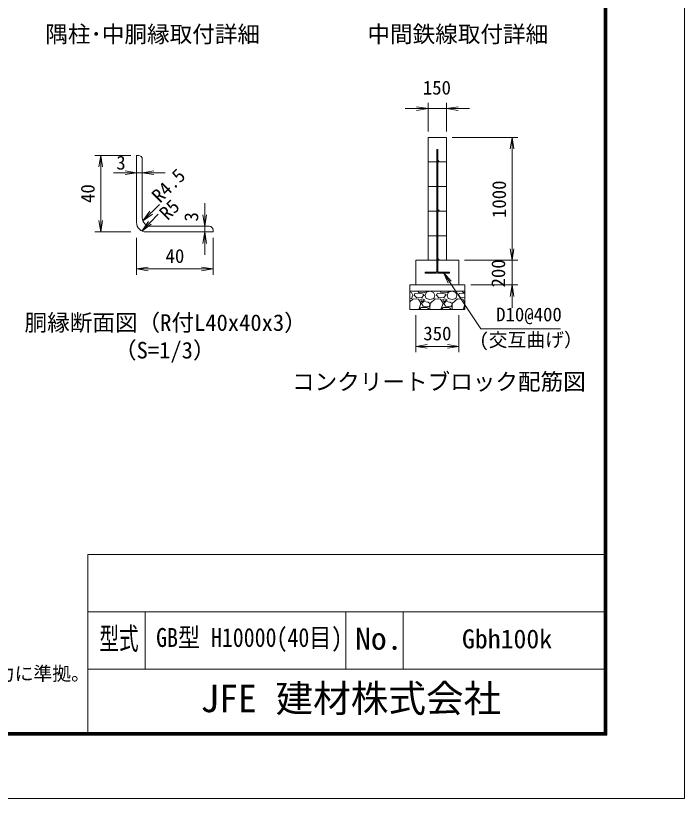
# Model space of a CAD drawing. Units: millimetres, scale not verified, with parts at other scales. Extents: x -14700 to 14700, y -10395 to 10395.
# Drawn here: x 6538 to 14700, y -10395 to -847 of the extents above; entities that cross this region are included whole.
import ezdxf
from ezdxf.enums import TextEntityAlignment as Align

# ---------------------------------------------------------------- set-up
doc = ezdxf.new("R2010")
doc.units = ezdxf.units.MM
doc.header["$LTSCALE"] = 70
for name, color, linetype, lineweight in [('0-0_D-STR-TXT', 7, 'Continuous', 9), ('0-1_D-STR1', 1, 'Continuous', 18), ('0-3_D-STR3', 3, 'Continuous', 13), ('0-5_D-DCR-HCH', 7, 'Continuous', 9), ('0-6_D-STR4', 7, 'Continuous', 9), ('0-7_D-BGD', 7, 'Continuous', 9), ('0-8_D-STR-DIM', 7, 'Continuous', 9), ('0-9_0', 7, 'Continuous', 9), ('0-B_D-TTL', 7, 'Continuous', 9)]:
    doc.layers.add(name, color=color, linetype=linetype, lineweight=lineweight)
doc.layers.add('0-4_D-TTL-TXT', color=7, linetype='Continuous')
doc.styles.add('ＭＳ ゴシック', font='')
doc.styles.get('ＭＳ ゴシック').set_extended_font_data('MS Gothic')

# ---------------------------------------------------------------- blocks, each defined once
blk = doc.blocks.new('_Open')
at = {"layer": '0-9_0'}
blk.add_line((-70, 11.67), (0, 0), dxfattribs=at)
blk.add_lwpolyline([(-70, -11.67), (0, 0), (-70, 0)], dxfattribs=at)

msp = doc.modelspace()

# ---------------------------------------------------------------- linework, layer by layer
at = {"layer": '0-0_D-STR-TXT'}
msp.add_lwpolyline([(13190.04, -4666.53), (12217.64, -4666.53), (11759.49, -3983.84)], dxfattribs=at)
at = {"layer": '0-1_D-STR1'}
for p, q in [((8037.48, -2552.86), (8014.14, -2552.86)), ((8014.14, -3369.53), (8014.14, -2552.86)), ((8084.14, -2599.53), (8084.14, -3311.2)), ((8189.14, -3416.2), (8900.81, -3416.2)), ((8130.81, -3486.2), (8947.47, -3486.2)), ((8947.47, -3486.2), (8947.47, -3462.86))]:
    msp.add_line(p, q, dxfattribs=at)
for centre, radius, start, end in [((8037.48, -2599.53), 46.67, 0, 90), ((8189.14, -3311.2), 105, 180.00046, 270), ((8130.81, -3369.53), 116.67, 180.00043, 270), ((8900.81, -3462.86), 46.67, 0, 90)]:
    msp.add_arc(centre, radius, start, end, dxfattribs=at)
at = {"layer": '0-3_D-STR3'}
for p, q in [((11677.45, -2481.98), (11677.45, -3966.98)), ((11692.45, -2481.98), (11677.45, -2481.98)), ((11692.45, -2481.98), (11692.45, -3966.98)), ((11534.95, -3974.48), (11669.95, -3974.48)), ((11534.95, -3989.48), (11534.95, -3974.48)), ((11534.95, -3989.48), (11669.95, -3989.48)), ((11699.95, -3974.48), (11834.95, -3974.48)), ((11699.95, -3989.48), (11834.95, -3989.48)), ((11834.95, -3974.48), (11834.95, -3989.48))]:
    msp.add_line(p, q, dxfattribs=at)
for centre in [(11699.96, -2624.48), (11699.96, -3224.48), (11699.95, -3824.48)]:
    msp.add_circle(centre, 7.5, dxfattribs=at)
for centre, radius, start, end in [((11669.95, -3966.98), 7.5, 270, 0), ((11669.95, -3966.98), 22.5, 270, 0), ((11699.95, -3966.98), 22.5, 228.18969, 270), ((11699.95, -3966.98), 7.5, 180, 270)]:
    msp.add_arc(centre, radius, start, end, dxfattribs=at)
at = {"layer": '0-5_D-DCR-HCH'}
for p, q in [((11347.45, -4215.14), (11368.3, -4222.96)), ((11347.45, -4302.79), (11371, -4295.86)), ((11368.3, -4222.96), (11384.5, -4258.06)), ((11371, -4295.86), (11384.5, -4258.06)), ((11403.4, -4258.06), (11411.5, -4236.46)), ((11433.1, -4290.46), (11403.4, -4258.06)), ((11462.8, -4231.06), (11411.5, -4236.46)), ((11495.2, -4285.06), (11433.1, -4290.46)), ((11457.4, -4222.96), (11448.08, -4206.98)), ((11524.9, -4228.36), (11457.4, -4222.96)), ((11516.8, -4244.56), (11462.8, -4231.06)), ((11519.5, -4258.06), (11495.2, -4285.06)), ((11519.5, -4258.06), (11516.8, -4244.56)), ((11565.71, -4206.98), (11524.9, -4228.36)), ((11533, -4258.06), (11549.2, -4295.86)), ((11535.7, -4258.06), (11551.9, -4220.26)), ((11549.2, -4295.86), (11595.1, -4309.36)), ((11551.9, -4220.26), (11594.38, -4206.98)), ((11595.1, -4309.36), (11641, -4295.86)), ((11595.7, -4206.98), (11638.3, -4222.96)), ((11638.3, -4222.96), (11654.5, -4258.06)), ((11641, -4295.86), (11654.5, -4258.06)), ((11673.4, -4258.06), (11681.5, -4236.46)), ((11703.1, -4290.46), (11673.4, -4258.06)), ((11732.8, -4231.06), (11681.5, -4236.46)), ((11765.2, -4285.06), (11703.1, -4290.46)), ((11727.4, -4222.96), (11718.08, -4206.98)), ((11794.9, -4228.36), (11727.4, -4222.96)), ((11786.8, -4244.56), (11732.8, -4231.06)), ((11789.5, -4258.06), (11765.2, -4285.06)), ((11789.5, -4258.06), (11786.8, -4244.56)), ((11835.71, -4206.98), (11794.9, -4228.36)), ((11803, -4258.06), (11819.2, -4295.86)), ((11805.7, -4258.06), (11821.9, -4220.26)), ((11819.2, -4295.86), (11865.1, -4309.36)), ((11821.9, -4220.26), (11864.38, -4206.98)), ((11865.1, -4309.36), (11911, -4295.86)), ((11865.7, -4206.98), (11908.3, -4222.96)), ((11908.3, -4222.96), (11924.5, -4258.06)), ((11911, -4295.86), (11924.5, -4258.06)), ((11943.4, -4258.06), (11951.5, -4236.46)), ((11973.1, -4290.46), (11943.4, -4258.06)), ((12002.8, -4231.06), (11951.5, -4236.46)), ((12022.45, -4286.17), (11973.1, -4290.46)), ((11997.4, -4222.96), (11988.08, -4206.98)), ((12022.45, -4224.96), (11997.4, -4222.96)), ((12022.45, -4235.97), (12002.8, -4231.06)), ((11389.9, -4301.26), (11347.45, -4340.02)), ((11454.7, -4306.66), (11389.9, -4301.26)), ((11484.4, -4355.26), (11454.7, -4306.66)), ((11462.8, -4422.76), (11484.4, -4355.26)), ((11500.6, -4301.26), (11481.7, -4309.36)), ((11481.7, -4309.36), (11492.5, -4336.36)), ((11492.5, -4336.36), (11533, -4312.06)), ((11519.5, -4333.66), (11492.5, -4360.66)), ((11492.5, -4360.66), (11514.1, -4393.06)), ((11533, -4312.06), (11500.6, -4301.26)), ((11573.5, -4341.76), (11519.5, -4333.66)), ((11595.1, -4360.66), (11573.5, -4341.76)), ((11581.6, -4401.16), (11595.1, -4376.86)), ((11597.8, -4357.96), (11595.1, -4414.66)), ((11595.1, -4376.86), (11595.1, -4360.66)), ((11659.9, -4301.26), (11597.8, -4357.96)), ((11724.7, -4306.66), (11659.9, -4301.26)), ((11754.4, -4355.26), (11724.7, -4306.66)), ((11732.8, -4422.76), (11754.4, -4355.26)), ((11770.6, -4301.26), (11751.7, -4309.36)), ((11751.7, -4309.36), (11762.5, -4336.36)), ((11762.5, -4336.36), (11803, -4312.06)), ((11789.5, -4333.66), (11762.5, -4360.66)), ((11762.5, -4360.66), (11784.1, -4393.06)), ((11803, -4312.06), (11770.6, -4301.26)), ((11843.5, -4341.76), (11789.5, -4333.66)), ((11865.1, -4360.66), (11843.5, -4341.76)), ((11851.6, -4401.16), (11865.1, -4376.86)), ((11867.8, -4357.96), (11865.1, -4414.66)), ((11865.1, -4376.86), (11865.1, -4360.66)), ((11929.9, -4301.26), (11867.8, -4357.96)), ((11994.7, -4306.66), (11929.9, -4301.26)), ((12022.45, -4352.07), (11994.7, -4306.66)), ((12002.8, -4422.76), (12022.45, -4361.36)), ((12022.45, -4309.04), (12021.7, -4309.36)), ((12021.7, -4309.36), (12022.45, -4311.23)), ((11450.87, -4431.98), (11462.8, -4422.76)), ((11464.22, -4431.98), (11487.1, -4406.56)), ((11487.1, -4406.56), (11557.3, -4406.56)), ((11514.1, -4393.06), (11581.6, -4401.16)), ((11557.3, -4406.56), (11592.4, -4430.86)), ((11592.4, -4430.86), (11592.08, -4431.98)), ((11595.1, -4414.66), (11602.4, -4431.98)), ((11720.87, -4431.98), (11732.8, -4422.76)), ((11734.22, -4431.98), (11757.1, -4406.56)), ((11784.1, -4393.06), (11851.6, -4401.16)), ((11862.4, -4430.86), (11862.08, -4431.98)), ((11865.1, -4414.66), (11872.4, -4431.98)), ((11990.87, -4431.98), (12002.8, -4422.76)), ((12004.22, -4431.98), (12022.45, -4411.73))]:
    msp.add_line(p, q, dxfattribs=at)
msp.add_lwpolyline([(11757.1, -4406.56), (11827.3, -4406.56), (11862.4, -4430.86)], dxfattribs=at)
at = {"layer": '0-6_D-STR4'}
for p, q in [((11947.45, -4131.98), (11947.45, -3831.98)), ((11347.45, -4131.98), (12022.45, -4131.98)), ((11347.45, -4131.98), (11347.45, -4431.98)), ((12022.45, -4131.98), (12022.45, -4431.98)), ((11347.45, -4206.98), (12022.45, -4206.98)), ((11347.45, -4431.98), (12022.45, -4431.98))]:
    msp.add_line(p, q, dxfattribs=at)
msp.add_lwpolyline([(11947.45, -3831.98), (11422.45, -3831.98), (11422.45, -4131.98)], dxfattribs=at)
at = {"layer": '0-7_D-BGD'}
for p, q in [((11572.45, -2331.98), (11572.45, -3831.98)), ((11797.45, -2331.98), (11572.45, -2331.98)), ((11797.45, -2331.98), (11797.45, -3831.98)), ((11797.45, -2631.98), (11572.45, -2631.98)), ((11797.45, -2931.98), (11572.45, -2931.98)), ((11797.45, -3231.98), (11572.45, -3231.98)), ((11797.45, -3531.98), (11572.45, -3531.98))]:
    msp.add_line(p, q, dxfattribs=at)
at = {"layer": '0-8_D-STR-DIM'}
for p, q in [((11432.45, -1981.98), (11292.45, -1981.98)), ((11572.45, -2261.98), (11572.45, -1911.98)), ((11572.45, -1981.98), (11797.45, -1981.98)), ((11797.45, -2261.98), (11797.45, -1911.98)), ((11937.45, -1981.98), (12077.45, -1981.98)), ((11867.45, -2331.98), (12666.99, -2331.98)), ((12596.99, -3691.98), (12596.99, -2471.98)), ((7944.14, -2552.86), (7505.91, -2552.86)), ((7575.91, -2692.86), (7575.91, -3346.2)), ((7874.14, -2762.76), (7734.14, -2762.76)), ((8014.14, -2762.76), (8084.14, -2762.76)), ((8224.14, -2762.76), (8364.14, -2762.76)), ((8292.95, -3149.15), (8092.62, -3347.63)), ((8845.97, -3276.2), (8845.97, -3136.2)), ((8278.57, -3270.93), (8080.89, -3472.87)), ((8845.97, -3416.2), (8845.97, -3486.2)), ((7944.14, -3486.2), (7505.91, -3486.2)), ((8861.92, -3486.2), (8915.97, -3486.2)), ((8014.14, -3556.2), (8014.14, -4007.31)), ((8845.97, -3626.2), (8845.97, -3766.2)), ((8947.47, -3556.2), (8947.47, -4007.31)), ((12596.99, -3691.98), (12596.99, -3551.98)), ((12017.45, -3831.98), (12666.99, -3831.98)), ((12017.45, -3831.98), (12666.99, -3831.98)), ((12596.99, -4131.98), (12596.99, -3831.98)), ((8154.14, -3937.31), (8807.47, -3937.31)), ((12092.45, -4131.98), (12666.99, -4131.98)), ((12596.99, -4271.98), (12596.99, -4411.98)), ((11422.45, -4501.98), (11422.45, -4951.98)), ((11947.45, -4501.98), (11947.45, -4951.98)), ((11562.45, -4881.98), (11807.45, -4881.98))]:
    msp.add_line(p, q, dxfattribs=at)
at = {"layer": '0-B_D-TTL'}
for p, q in [((7420, -7420), (7420, -9590)), ((7420, -7420), (13720, -7420)), ((7420, -8120), (13720, -8120)), ((8120, -8120), (8120, -8820)), ((10570, -8120), (10570, -8820)), ((11270, -8120), (11270, -8820)), ((7420, -8820), (13720, -8820))]:
    msp.add_line(p, q, dxfattribs=at)
at = {"layer": '0-B_D-TTL', "color": 2, "lineweight": 18}
msp.add_lwpolyline([(-14700, 10395), (14700, 10395), (14700, -10395), (-14700, -10395)], close=True, dxfattribs=at)
at = {"layer": '0-B_D-TTL'}
for points in [[(-13755, 9625), (13755, 9625), (13755, -9625), (-13755, -9625)], [(-13746.25, 9616.25), (13746.25, 9616.25), (13746.25, -9616.25), (-13746.25, -9616.25)], [(-13737.5, 9607.5), (13737.5, 9607.5), (13737.5, -9607.5), (-13737.5, -9607.5)], [(-13728.75, 9598.75), (13728.75, 9598.75), (13728.75, -9598.75), (-13728.75, -9598.75)], [(-13720, 9590), (13720, 9590), (13720, -9590), (-13720, -9590)]]:
    msp.add_lwpolyline(points, close=True, dxfattribs=at)

# ---------------------------------------------------------------- block references
at = {"layer": '0-0_D-STR-TXT', "xscale": 2, "yscale": 2, "rotation": 123.86564}
msp.add_blockref('_Open', (11758.38, -3982.18), dxfattribs=at)
at = {"layer": '0-8_D-STR-DIM', "xscale": 2, "yscale": 2}
for p in [(11572.45, -1981.98), (8014.14, -2762.76), (8947.47, -3937.31), (11947.45, -4881.98)]:
    msp.add_blockref('_Open', p, dxfattribs=at)
for p, rotation in [((11797.45, -1981.98), 180), ((12596.99, -2331.98), 90), ((7575.91, -2552.86), 90), ((8084.14, -2762.76), 180), ((8091.2, -3349.04), 224.73463), ((8845.97, -3416.2), 270), ((7575.91, -3486.2), 270), ((8079.49, -3474.3), 225.61009), ((8845.97, -3486.2), 90), ((12596.99, -3831.98), 270), ((12596.99, -3831.98), 270), ((8014.14, -3937.31), 180), ((12596.99, -4131.98), 90), ((11422.45, -4881.98), 180)]:
    msp.add_blockref('_Open', p, dxfattribs=dict(at, rotation=rotation))

# ---------------------------------------------------------------- texts
at = {"layer": '0-0_D-STR-TXT', "style": 'ＭＳ ゴシック'}
for s, p in [('D10@400', (12402.98, -4626.48)), ('(交互曲げ）', (12197.58, -4936.58))]:
    msp.add_text(s, height=168.3, dxfattribs=at).set_placement(p, align=Align.BOTTOM_LEFT)
at = {"layer": '0-4_D-TTL-TXT', "style": 'ＭＳ ゴシック'}
for s, height, p in [('隅柱･中胴縁取付詳細', 202.2, (6900.64, -1234.67)), ('中間鉄線取付詳細', 202.2, (10831.22, -1234.13)), ('胴縁断面図（R付L40x40x3）', 202.2, (6646.9, -4753.39)), ('（S=1/3）', 202.2, (7738.47, -5090.05)), ('コンクリートブロック配筋図', 202.2, (9911.15, -5474.28)), ('Gbh100k', 230.9, (11986.14, -8634.41)), ('（設計条件）風荷重：昭和57年改正 建築基準法・同施行令に基づく風圧力に準拠。', 168.3, (-1163.57, -9007.61)), ('JFE 建材株式会社', 336.7, (8793.33, -9444.76))]:
    msp.add_text(s, height=height, dxfattribs=at).set_placement(p, align=Align.BOTTOM_LEFT)
for s, height, width, p in [('型式', 269.4, 0.65, (7560.93, -8661.81)), ('GB型 H10000(40目)', 230.9, 0.85, (8253, -8617.27)), ('No.', 269.4, 1.05, (10682, -8661.81))]:
    msp.add_text(s, height=height, dxfattribs=dict(at, width=width)).set_placement(p, align=Align.BOTTOM_LEFT)
at = {"layer": '0-8_D-STR-DIM', "style": 'ＭＳ ゴシック'}
for s, p in [('150', (11507.68, -1860.36)), ('3', (7766.89, -2775.77)), ('40', (8367.93, -3913.69)), ('350', (11513.89, -4858.37))]:
    msp.add_text(s, height=168.3, dxfattribs=at).set_placement(p, align=Align.BOTTOM_LEFT)
for s, rotation, p in [('R4.5', 45, (8336.52, -3176.65)), ('40', 90, (7552.29, -3132.4)), ('1000', 90, (12573.38, -3316.13)), ('R5', 45, (8428.49, -3389.34)), ('3', 90, (8816.34, -3359.01)), ('200', 90, (12563.13, -4162.87))]:
    msp.add_text(s, height=168.3, rotation=rotation, dxfattribs=at).set_placement(p, align=Align.BOTTOM_LEFT)

doc.saveas('drawing.dxf')
